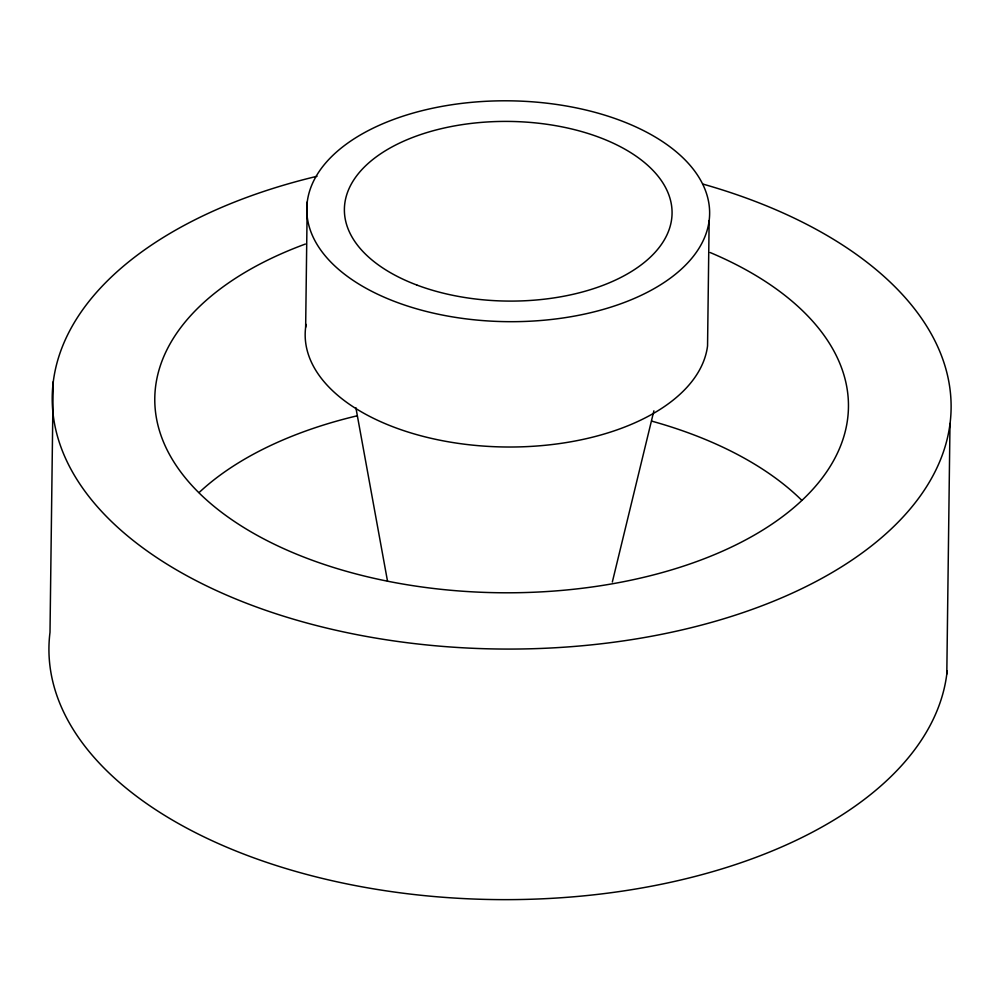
<?xml version="1.0" encoding="UTF-8"?>
<svg xmlns="http://www.w3.org/2000/svg" width="1000" height="1000" viewBox="0 0 1000 1000"><rect width="100%" height="100%" fill="white"/><g stroke="black" fill="none" stroke-linecap="round" stroke-linejoin="round"><path stroke-width="1.5" d="M53.2 381.775L50 632.362A449.475 246.412 0.7 0 0 470.462 898.9A449.475 246.412 0.7 0 0 947.15 671M305.65 327.238L307.25 201.938M709.15 220.613A201.438 110.425 0.7 0 1 395.812 301.925A201.438 110.425 0.7 0 1 419.637 111.3A201.438 110.425 0.7 0 1 709.15 220.613L707.55 345.913A201.438 110.425 0.7 0 1 490.238 446.5A201.438 110.425 0.7 0 1 306.075 324.387M946.8 674.038L950 423.45M612.337 582.025L653.888 410.825M355.887 407.7L387.525 581.225M703.075 184.125A449.475 246.412 0.7 0 1 847.55 563.013A449.475 246.412 0.7 0 1 144.012 548.713A449.475 246.412 0.7 0 1 317.013 176.287M710.15 252.525A346.863 190.15 0.7 0 1 754.613 534.938A346.863 190.15 0.7 0 1 238.45 524.138A346.863 190.15 0.7 0 1 305.375 244.05M199.1 492.55A346.863 190.15 0.7 0 1 356.9 415.863M651.988 421.2A346.863 190.15 0.7 0 1 801.725 500.25M416.775 285.012A163.863 89.838 0.7 0 0 671.675 218.875A163.863 89.838 0.7 0 0 436.163 129.95A163.863 89.838 0.7 0 0 416.775 285.012"/></g></svg>
